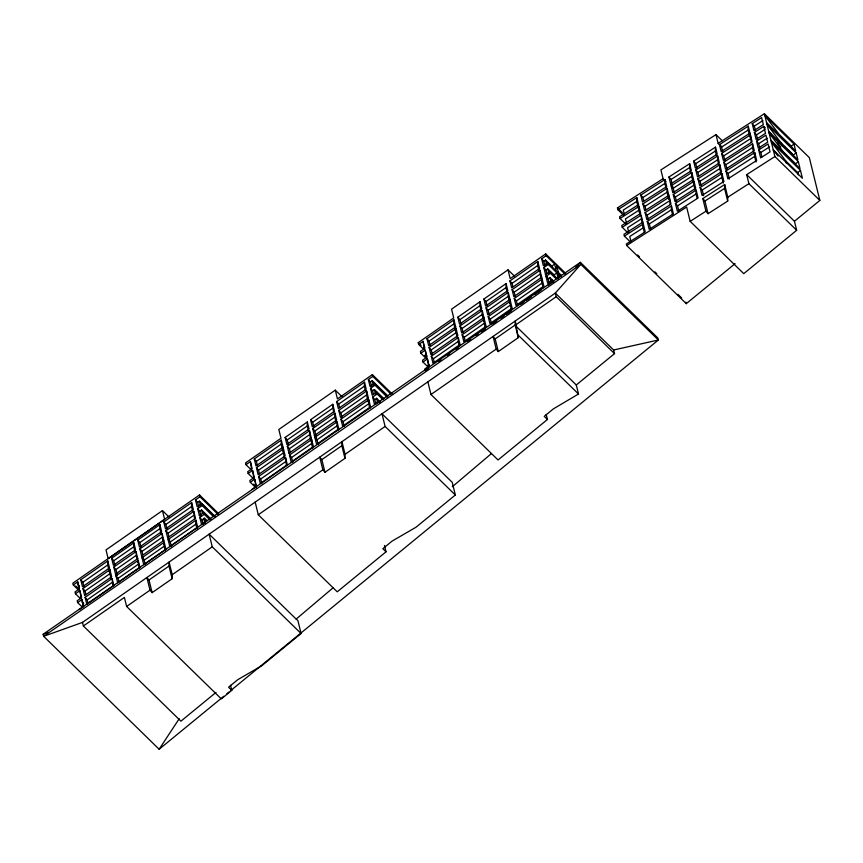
<?xml version="1.0" encoding="UTF-8"?>
<svg xmlns="http://www.w3.org/2000/svg" width="863" height="863" viewBox="0 0 863 863"><rect width="100%" height="100%" fill="white"/><g stroke="black" fill="none" stroke-linecap="round" stroke-linejoin="round"><path stroke-width="1.29" d="M79.105 590.163L77.724 581.889L73.312 584.963L77.497 589.062L79.32 587.574M81.478 596.365L79.666 597.854L75.469 593.755L79.892 590.68L81.262 598.954M83.139 606.581L82.05 599.472L77.627 602.557L81.823 606.646L83.635 605.157M109.504 567.962L109.418 571.964L107.692 564.963L107.789 560.95L80.788 579.763L82.503 586.764L109.504 567.962L107.789 560.95M111.003 578.426L109.86 573.755L109.946 569.753L82.945 588.555L84.66 595.556L111.672 576.754L109.946 569.753M112.88 586.053L112.104 578.544L85.103 597.347L86.829 604.348L113.83 585.545L112.104 578.544M134.908 551.479L133.754 546.808L133.851 542.805L111.651 558.264L113.366 565.265L135.567 549.807L133.851 542.805M136.775 559.105L136.009 551.597L113.808 567.056L115.534 574.057L116.937 575.707M137.638 562.611L137.735 558.598L136.009 551.597M138.932 567.897L138.166 560.389L115.966 575.848L117.692 582.859L139.892 567.39L138.166 560.389M160.971 533.334L159.817 528.663L159.914 524.65L137.713 540.119L139.428 547.12L161.629 531.662L159.914 524.65M162.837 540.961L162.071 533.453L139.871 548.911L141.586 555.912L143.7 558.393M163.7 544.456L163.797 540.454L162.071 533.453M165.286 550.918L164.143 546.247L164.229 542.244L142.028 557.703L143.754 564.704L165.955 549.246L164.229 542.244M172.115 578.728L169.008 566.063L169.094 562.05L172.212 574.715L172.115 578.728L152.115 592.654L150.011 590.173L146.893 577.52L149.008 579.99L152.115 592.654M192.686 511.241L191.532 506.57L191.629 502.568L163.776 521.964L165.491 528.965L193.355 509.569L191.629 502.568M194.553 518.868L193.787 511.36L165.933 530.756L167.649 537.768L169.763 540.238M197.001 528.836L195.858 524.165L195.955 520.152L168.091 539.558L169.817 546.559L197.67 527.153L195.955 520.152M251.597 470.184L245.987 464.704L250.41 461.629L251.5 468.738M253.765 478.976L248.156 473.496L252.568 470.421L253.949 478.695M255.923 487.768L250.313 482.298L254.736 479.213L256.106 487.487M282.999 447.142L282.902 451.144L281.187 444.143L281.273 440.13L254.272 458.943L255.998 465.944L282.999 447.142L281.273 440.13M284.488 457.606L283.344 452.935L283.442 448.933L256.43 467.735L258.156 474.736L285.157 455.934L283.442 448.933M286.365 465.233L285.599 457.724L258.598 476.527L260.313 483.528L287.314 464.726L285.599 457.724M308.393 430.659L307.25 425.998L307.336 421.985L285.135 437.444L286.861 444.445L309.062 428.987L307.336 421.985M310.27 438.285L309.504 430.777L287.303 446.236L289.019 453.248L290.421 454.898M311.122 441.791L311.219 437.778L309.504 430.777M312.708 448.253L311.565 443.582L311.662 439.569L289.461 455.038L291.176 462.039L313.377 446.581L311.662 439.569M333.528 411.791L332.762 404.283L310.561 419.742L312.277 426.743L334.477 411.284L332.762 404.283M335.977 421.748L334.833 417.088L334.92 413.075L312.719 428.533L314.445 435.535L316.548 438.016M338.134 430.551L336.991 425.88L337.077 421.867L314.876 437.325L316.602 444.337L338.803 428.868L337.077 421.867M344.963 458.35L341.856 445.686L341.953 441.683L345.06 454.337L344.963 458.35L324.963 472.277L322.859 469.806L319.752 457.142L321.856 459.612L324.963 472.277M365.534 390.863L364.391 386.203L364.477 382.19L336.624 401.586L338.339 408.598L366.203 389.191L364.477 382.19M368.361 397.983L368.264 401.996L366.548 394.995L366.646 390.982L338.781 410.389L340.507 417.39L368.361 397.983L366.646 390.982M369.849 408.458L368.706 403.787L368.803 399.774L340.939 419.181L342.665 426.182L370.518 406.786L368.803 399.774M424.693 347.045L422.87 348.544L418.674 344.445L423.097 341.37L424.477 349.644M426.851 355.847L425.028 357.336L420.842 353.237L425.254 350.162L426.635 358.436M429.008 364.639L427.196 366.128L422.999 362.039L427.422 358.954L428.792 367.228M455.686 326.883L455.588 330.885L453.873 323.884L453.96 319.871L426.958 338.684L428.674 345.685L455.686 326.883L453.96 319.871M457.174 337.347L456.031 332.676L456.128 328.663L429.116 347.476L430.842 354.477L457.843 335.675L456.128 328.663M459.343 346.139L458.188 341.468L458.285 337.465L431.273 356.268L432.999 363.269L460.001 344.466L458.285 337.465M481.079 310.4L479.936 305.729L480.022 301.726L457.822 317.185L459.548 324.186L481.748 308.727L480.022 301.726M483.237 319.191L482.093 314.531L482.18 310.518L459.979 325.977L461.705 332.978L483.906 317.519L482.18 310.518M483.809 321.532L483.906 317.519M485.394 327.994L484.251 323.323L484.348 319.31L462.147 334.768L463.863 341.78L486.063 326.311L484.348 319.31M507.142 292.255L505.998 287.584L506.085 283.571L483.884 299.04L485.61 306.041L507.811 290.583L506.085 283.571M509.968 299.375L509.871 303.377L508.156 296.376L508.242 292.374L486.042 307.832L487.768 314.833L509.968 299.375L508.242 292.374M511.457 309.839L510.313 305.168L510.411 301.165L488.21 316.624L489.925 323.625L512.126 308.167L510.411 301.165M518.285 337.649L515.179 324.984L515.276 320.971L518.285 337.649L498.285 351.575L496.182 349.094L493.075 336.43L495.179 338.911L498.285 351.575M538.857 270.162L537.714 265.491L537.8 261.489L509.947 280.885L511.673 287.886L539.526 268.49L537.8 261.489M540.734 277.789L539.968 270.281L512.104 289.677L513.83 296.689L541.684 277.282L539.968 270.281M541.597 281.295L541.684 277.282M543.183 287.757L542.029 283.086L542.126 279.073L514.272 298.479L515.988 305.48L543.841 286.074L542.126 279.073M636.818 197.584L638.534 204.596L638.447 208.479L636.721 201.478L636.818 197.584L617.908 209.709L623.539 215.211M640.033 214.941L638.879 210.27L638.976 206.386L620.066 218.501L625.707 224.002M641.899 222.568L641.133 215.178L622.223 227.293L627.865 232.794M642.762 226.063L642.849 222.179L641.133 215.178M644.316 232.374L643.205 227.854L643.291 223.97L624.391 236.095L630.961 242.514M666.031 188.091L664.888 183.42L664.974 179.536L640.788 195.038L642.504 202.05L666.7 186.537L664.974 179.536M668.857 195.329L668.76 199.224L667.045 192.212L667.131 188.328L642.946 203.841L644.661 210.842L668.857 195.329L667.131 188.328M670.066 204.509L669.3 197.12L645.103 212.632L646.829 219.634L671.015 204.132L669.3 197.12M672.752 215.448L671.36 209.806L671.457 205.923L647.261 221.424L649.203 229.321L673.399 213.819L671.457 205.923M690.724 172.266L689.58 167.595L689.666 163.711L668.944 176.991L670.67 183.992L672.773 186.473M692.881 181.057L691.738 176.386L691.824 172.503L671.101 185.782L672.827 192.783L693.55 179.504L691.824 172.503M693.453 183.388L693.55 179.504M695.039 189.849L693.895 185.178L693.981 181.295L673.269 194.574L674.985 201.586L695.707 188.296L693.981 181.295M697.164 198.49L696.053 193.97L696.15 190.087L675.427 203.377L677.369 211.273L698.081 197.994L696.15 190.087M716.549 155.707L715.395 151.036L715.492 147.152L693.636 161.165L695.362 168.166L717.207 154.153L715.492 147.152M718.706 164.499L717.563 159.838L717.649 155.944L695.794 169.957L697.52 176.958L719.364 162.956L717.649 155.944M720.864 173.301L719.72 168.63L719.807 164.747L697.962 178.749L699.677 185.75L721.533 171.748L719.807 164.747M723.259 183.064L721.878 177.422L721.964 173.539L700.12 187.541L702.061 195.448L723.906 181.435L721.964 173.539M727.692 201.101L724.575 188.425L724.672 184.531L702.816 198.544L705.934 211.219L708.038 213.7L727.692 201.101L727.779 197.217L724.672 184.531M749.969 133.161L749.882 137.044L748.156 130.043L748.253 126.149L719.462 144.606L721.177 151.608L749.969 133.161L748.253 126.149M751.177 142.33L750.411 134.952L721.619 153.398L723.334 160.41L752.126 141.953L750.411 134.952M754.197 154.628L752.482 147.627L752.568 143.743L723.777 162.201L725.503 169.202L754.294 150.745L752.568 143.743M756.02 162.061L754.64 156.419L754.726 152.535L725.934 170.993L727.876 178.889L756.668 160.432L754.726 152.535M556.322 268.08L556.797 266.095L565.157 274.251M558.048 275.081L558.523 273.107L556.797 266.095M231.047 690.314L658.34 340.011L657.843 337.983L580.346 262.352L43.15 634.262L43.646 636.29L159.137 749.257L179.202 718.728M575.901 267.109L580.346 262.352L580.842 264.38L658.34 340.011L613.636 349.99L555.319 293.075L82.395 622.45L43.646 636.29L580.842 264.38L555.319 293.075L556.204 296.71L614.532 353.625L576.29 384.974L578.512 394.013L553.474 408.803L544.251 416.365L547.444 419.483L498.048 459.968L430.971 394.51L427.865 381.834M216.02 692.396L180.917 721.177L83.387 625.988L124.401 597.423L126.624 606.462L221.338 698.89L231.78 690.335L228.576 687.218L237.81 679.656L261.802 665.718L301.079 633.518L212.255 546.829L209.148 534.165L296.171 619.095L333.161 587.746M452.331 486.721L491.371 453.625M424.596 355.545L426.408 354.057M418.674 344.445L418.242 342.654L453.722 317.951L451.565 309.17L508.027 269.849L510.184 278.63L545.696 253.895L546.128 255.685L554.639 263.981L551.91 266.225L545.567 260.033L543.776 261.273L544.92 265.944M554.639 277.347L554.068 275.017L556.797 272.784L548.296 264.477L547.854 262.686L543.388 265.804L541.662 258.792L546.128 255.685M791.252 146.225L793.982 143.992L764.823 115.534L779.278 134.531L791.252 146.225L791.835 148.565M796.139 152.783L793.421 155.016L781.436 143.334L766.98 124.326L796.139 152.783L797.865 159.784L768.706 131.327L773.518 137.659M798.307 161.575L795.578 163.819L783.593 152.125L769.138 133.118L798.307 161.575L800.023 168.587L770.864 140.119L778.092 149.623M797.736 172.611L800.465 170.378L771.306 141.91L785.762 160.917L797.736 172.611L798.297 174.865M643.291 223.97L645.233 231.867L626.322 243.992L626.7 245.513L686.279 303.657L735.071 263.657M384.477 545.481L386.031 551.813L337.228 591.813L258.285 514.769L255.178 502.104M455.33 494.995L385.103 426.451L381.996 413.787L452.223 482.331L455.33 494.995L416.052 527.196L392.061 541.123L382.838 548.695L386.031 551.813M626.7 245.513L686.646 207.077L690.152 221.338L743.755 273.657L796.668 230.292L794.445 221.252L819.85 200.421L809.332 157.616L764.381 113.743L718.145 143.377L721.759 146.893M159.137 749.257L223.754 696.29M226.883 693.723L228.965 692.018M162.46 510.594L105.998 549.914L108.155 558.695L164.617 519.375L162.46 510.594L168.943 516.926M341.964 396.667L335.286 390.152L278.825 429.472L280.982 438.242L245.556 462.913L245.987 464.704M218.619 513.614L199.515 494.974L72.87 583.172L73.312 584.963M392.568 394.315L372.363 374.607L337.444 398.922L335.286 390.152M214.919 516.689L201.672 503.765L197.206 506.883L195.491 499.882L199.957 496.764L199.515 494.974M387.875 396.419L374.531 383.399L370.065 386.505L368.339 379.504L372.805 376.397L372.363 374.607M84.035 586.905L82.891 582.234L107.692 564.963M114.908 565.405L113.754 560.745L133.754 546.808M140.971 547.261L139.817 542.59L159.817 528.663M167.023 529.105L165.879 524.445L191.532 506.57M198.803 507.077L197.659 502.406L199.439 501.166L215.351 516.689M257.53 466.085L256.387 461.414L281.187 444.143M288.393 444.585L287.25 439.925L307.25 425.998M313.819 426.883L312.665 422.212L332.665 408.285M339.591 407.573L338.728 404.067L364.391 386.203M371.597 386.646L370.454 381.975L372.233 380.734L387.271 395.405M430.216 345.826L429.062 341.155L453.873 323.884M461.079 324.326L459.936 319.666L479.936 305.729M487.142 306.182L485.998 301.511L505.998 287.584M512.913 286.861L512.061 283.366L537.714 265.491M199.429 515.729L197.649 508.674L202.115 505.556L201.672 503.765M383.355 398.695L376.689 392.19L372.223 395.297L370.497 388.296L374.963 385.189L374.531 383.399M547.66 277.066L545.545 274.596L543.83 267.595L548.296 264.477M85.912 594.531L85.049 591.026L109.86 573.755M117.066 574.208L115.922 569.537L135.923 555.61M142.837 554.887L141.985 551.381L161.974 537.455M168.9 536.732L168.037 533.237L193.7 515.373M200.96 515.869L199.817 511.198L201.608 509.957L210.96 519.084M259.396 473.711L258.544 470.206L283.344 452.935M290.27 452.212L289.407 448.717L309.407 434.79M315.977 435.675L314.833 431.015L334.833 417.088M342.039 417.53L340.896 412.859L366.548 394.995M373.474 394.272L372.611 390.777L374.402 389.526L383.798 398.695M432.374 354.617L431.23 349.947L456.031 332.676M463.237 333.129L462.093 328.458L482.093 314.531M489.299 314.973L488.156 310.302L508.156 296.376M515.362 296.829L514.219 292.158L539.871 274.294M546.797 273.571L545.934 270.065L547.725 268.825L554.068 275.017M115.534 574.057L137.735 558.598M141.586 555.912L163.797 540.454M167.649 537.768L195.513 518.361L193.787 511.36M199.375 515.675L203.841 512.568L210.453 519.019M289.019 453.248L311.219 437.778M314.445 435.535L336.646 420.076L334.92 413.075M545.545 274.596L550.011 271.489L557.574 278.857M201.586 524.521L199.806 517.466L204.272 514.359L203.841 512.568M379.289 402.773L378.846 400.982L374.38 404.089L372.665 397.088L377.131 393.981L376.689 392.19M554.057 282.125L552.169 280.281L547.703 283.388L545.988 276.387L550.454 273.28L550.011 271.489M88.069 603.323L87.217 599.828L112.017 582.547M118.943 581.835L118.08 578.329L138.08 564.402M145.286 564.844L144.143 560.184L164.143 546.247M171.349 546.7L170.205 542.029L195.858 524.165M203.118 524.661L201.974 519.99L203.765 518.749L206.57 521.489M261.845 483.668L260.702 479.008L285.502 461.727M292.719 462.18L291.565 457.509L311.565 443.582M318.134 444.477L316.991 439.806L336.991 425.88M344.197 426.322L343.053 421.651L368.706 403.787M375.912 404.24L374.769 399.569L376.559 398.318L380.313 401.985M434.531 363.409L433.388 358.749L458.188 341.468M465.114 340.756L464.251 337.25L484.251 323.323M491.457 323.765L490.313 319.094L510.313 305.168M517.52 305.621L516.376 300.95L542.029 283.086M549.246 283.528L548.091 278.857L549.882 277.616L553.507 281.155M79.353 609.558L83.765 606.484L82.05 599.472M201.532 524.467L205.998 521.36M252.028 489.299L256.451 486.225L254.736 479.213M428.469 368.523L425.157 370.831L424.715 369.04L429.138 365.966L427.422 358.954M438.836 361.306L441.004 359.795M447.476 355.286L449.645 353.776M456.128 349.267L458.285 347.757M467.476 341.36L470.648 339.148M475.934 335.47L478.048 333.992M481.22 331.791L485.448 328.846M492.482 323.949L496.71 321.004M500.939 318.059L504.111 315.847M506.225 314.369L511.511 310.691M520.713 304.283L523.927 302.05M526.074 300.551L531.425 296.818M534.639 294.585L541.069 290.108M548.145 285.178L552.611 282.072L552.169 280.281M149.008 579.99L169.008 566.063M321.856 459.612L341.856 445.686M495.179 338.911L515.179 324.984M516.16 324.596L556.204 296.71M126.624 606.462L150.011 590.173M172.212 574.715L212.255 546.829M258.285 514.769L322.859 469.806M345.06 454.337L385.103 426.451M430.971 394.51L496.182 349.094M722.309 140.766L715.988 134.596L660.918 169.903L663.075 178.684L665.923 181.467M617.908 209.709L617.466 207.918L663.075 178.684M752.223 123.603L761.619 117.584L763.334 124.585L753.938 130.615L752.223 123.603L754.327 126.084L755.481 130.755M636.721 201.478L623.291 210.087L624.434 214.758M643.755 201.025L642.892 197.519L664.888 183.42M671.91 182.967L671.058 179.461L689.58 167.595M696.894 168.307L695.751 163.636L715.395 151.036M722.719 151.759L721.565 147.088L748.156 130.043M754.327 126.084L762.914 120.583M638.534 204.596L619.623 216.71L620.066 218.501M670.67 183.992L691.382 170.712L689.666 163.711M763.777 126.376L765.492 133.377L756.096 139.407L754.381 132.406L763.777 126.376L765.352 127.918M638.879 210.27L625.448 218.878L626.592 223.549M645.912 209.817L645.049 206.311L667.045 192.212M674.359 192.924L673.216 188.263L691.738 176.386M698.771 175.933L697.908 172.427L717.563 159.838M724.877 160.55L723.723 155.879L750.314 138.835M757.638 139.547L756.484 134.876L765.071 129.374M756.538 141.198L765.934 135.167L767.66 142.179L758.264 148.199L756.538 141.198L758.653 143.668L759.796 148.339M641.047 219.062L627.606 227.67L628.749 232.341M648.361 219.774L647.218 215.103L669.203 201.014M676.516 201.726L675.373 197.055L693.895 185.178M701.209 185.89L700.066 181.23L719.72 168.63M727.034 169.342L725.891 164.671L752.482 147.627M758.653 143.668L767.229 138.166M642.849 222.179L623.949 234.305L624.391 236.095M758.696 149.989L768.092 143.97L770.033 151.866L760.637 157.886L758.696 149.989L760.81 152.46L761.921 156.98M643.205 227.854L629.763 236.473L631.155 242.115M650.756 229.547L649.375 223.905L671.36 209.806M678.922 211.489L677.531 205.847L696.053 193.97M703.615 195.664L702.223 190.022L721.878 177.422M729.429 179.105L728.048 173.463L754.64 156.419M760.81 152.46L769.386 146.969M708.038 213.7L704.931 201.014L724.575 188.425M796.668 230.292L748.901 183.679L746.689 174.639L774.898 156.548L764.381 113.743M690.152 221.338L705.934 211.219M727.779 197.217L748.901 183.679M43.15 634.262L48.123 632.32M296.171 619.095L297.897 620.573L301.079 633.518M774.898 156.548L819.85 200.421M746.689 174.639L794.445 221.252M617.466 207.918L622.277 212.611M637.606 254.995L639.483 256.829M654.877 271.856L656.732 273.657M677.887 294.305L681.651 297.983M545.696 253.895L565.772 273.495M557.725 271.899L561.468 275.556M547.854 262.686L556.355 270.993L554.639 263.981M558.523 273.107L561.306 275.826M560.821 276.71L558.965 274.898L559.537 277.228M550.454 273.28L556.117 278.803M508.027 269.849L514.359 276.031M516.128 326.257L576.29 384.974M518.339 335.297L578.512 394.013M418.242 342.654L421.112 345.459M372.805 376.397L390.917 394.067M374.963 385.189L387.358 397.282M377.131 393.981L382.848 399.558M253.614 484.154L255.48 485.977M199.957 496.764L217.929 514.305M202.115 505.556L213.463 516.635M195.491 499.882L197.659 502.406M204.272 514.359L209.946 519.893M197.649 508.674L199.817 511.198M204.261 517.876L207.066 520.616M199.806 517.466L201.974 519.99M77.67 584.327L79.374 585.988M75.739 585.977L78.609 588.771M81.996 601.91L83.7 603.582M754.381 132.406L756.484 134.876M719.462 144.606L721.565 147.088M721.619 153.398L723.723 155.879M723.777 162.201L725.891 164.671M725.934 170.993L728.048 173.463M693.636 161.165L695.751 163.636M695.794 169.957L697.908 172.427M697.962 178.749L700.066 181.23M700.12 187.541L702.223 190.022M702.816 198.544L704.931 201.014M668.944 176.991L671.058 179.461M671.101 185.782L673.216 188.263M673.269 194.574L675.373 197.055M675.427 203.377L677.531 205.847M640.788 195.038L642.892 197.519M642.946 203.841L645.049 206.311M645.103 212.632L647.218 215.103M647.261 221.424L649.375 223.905M541.662 258.792L543.776 261.273M543.83 267.595L545.934 270.065M545.988 276.387L548.091 278.857M509.947 280.885L512.061 283.366M512.104 289.677L514.219 292.158M514.272 298.479L516.376 300.95M483.884 299.04L485.998 301.511M486.042 307.832L488.156 310.302M488.21 316.624L490.313 319.094M457.822 317.185L459.936 319.666M459.979 325.977L462.093 328.458M462.147 334.768L464.251 337.25M426.958 338.684L429.062 341.155M429.116 347.476L431.23 349.947M431.273 356.268L433.388 358.749M368.339 379.504L370.454 381.975M370.497 388.296L372.611 390.777M372.665 397.088L374.769 399.569M336.624 401.586L338.728 404.067M338.781 410.389L340.896 412.859M340.939 419.181L343.053 421.651M310.561 419.742L312.665 422.212M312.719 428.533L314.833 431.015M314.876 437.325L316.991 439.806M285.135 437.444L287.25 439.925M287.303 446.236L289.407 448.717M289.461 455.038L291.565 457.509M254.272 458.943L256.387 461.414M256.43 467.735L258.544 470.206M258.598 476.527L260.702 479.008M163.776 521.964L165.879 524.445M165.933 530.756L168.037 533.237M168.091 539.558L170.205 542.029M137.713 540.119L139.817 542.59M139.871 548.911L141.985 551.381M142.028 557.703L144.143 560.184M111.651 558.264L113.754 560.745M113.808 567.056L115.922 569.537M115.966 575.848L118.08 578.329M80.788 579.763L82.891 582.234M82.945 588.555L85.049 591.026M85.103 597.347L87.217 599.828M772.158 129.925L766.538 122.535L795.708 150.993L793.982 143.992M777.541 142.945L780.745 147.163M778.059 156.149L773.237 149.806L802.407 178.274L800.465 170.378M781.436 143.334L782.007 145.664M785.762 160.917L786.312 163.172M715.988 134.596L718.145 143.377M685.902 302.136L686.279 303.657M638.976 206.386L640.691 213.388L621.792 225.502L622.223 227.293M613.636 349.99L614.532 353.625M556.797 272.784L558.232 278.62M545.567 260.033L546.711 264.693M547.725 268.825L548.868 273.495M549.882 277.616L551.026 282.287M546.203 414.423L547.444 419.483M423.097 341.37L424.823 348.372L420.4 351.446L420.842 353.237M425.254 350.162L426.98 357.163L422.557 360.249L422.999 362.039M372.233 380.734L373.388 385.405M374.402 389.526L375.545 394.197M376.559 398.318L377.703 402.989M250.41 461.629L252.136 468.631L247.713 471.705L248.156 473.496M252.568 470.421L254.294 477.422L249.871 480.508L250.313 482.298M199.439 501.166L200.594 505.826M201.608 509.957L202.46 513.453M203.765 518.749L204.909 523.42M230.529 685.276L231.78 690.335M77.724 581.889L79.45 588.89L75.027 591.975L75.469 593.755M79.892 590.68L81.607 597.681L77.185 600.767L77.627 602.557M82.492 622.363L83.387 625.988"/></g></svg>
